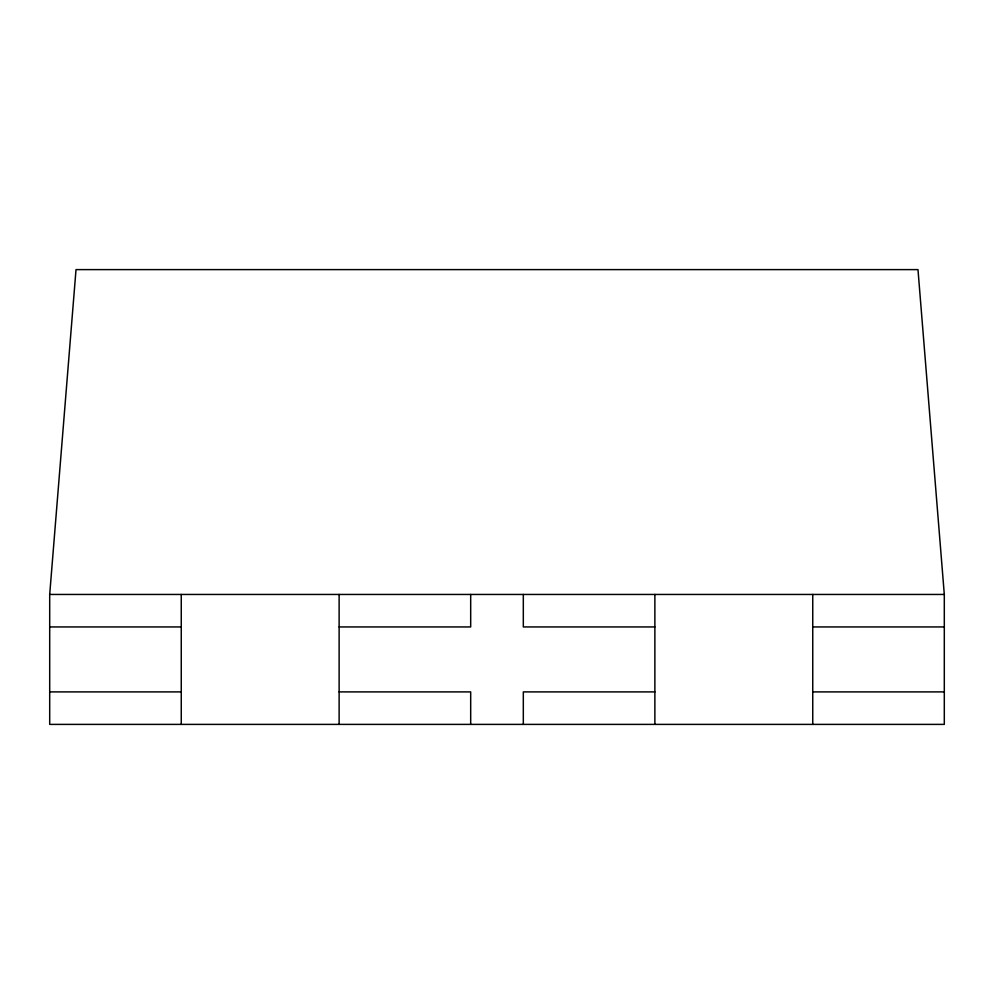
<?xml version="1.0" encoding="UTF-8"?>
<svg xmlns="http://www.w3.org/2000/svg" width="994" height="994" viewBox="0 0 994 994"><rect width="100%" height="100%" fill="white"/><g stroke="black" fill="none" stroke-linecap="round" stroke-linejoin="round"><path stroke-width="1.49" d="M49.7 594.449L76.016 269.61L917.984 269.61L944.3 594.449L944.3 724.39L49.7 724.39L49.7 594.449L944.3 594.449M49.7 626.941L181.256 626.941M339.128 626.941L470.684 626.941L470.684 594.449M654.872 626.941L523.316 626.941L523.316 594.449M812.744 626.941L944.3 626.941M49.7 691.899L181.256 691.899M339.128 691.899L470.684 691.899L470.684 724.39M654.872 691.899L523.316 691.899L523.316 724.39M812.744 691.899L944.3 691.899M812.744 594.449L812.744 724.39M654.872 594.449L654.872 724.39M339.128 594.449L339.128 724.39M181.256 594.449L181.256 724.39"/></g></svg>
